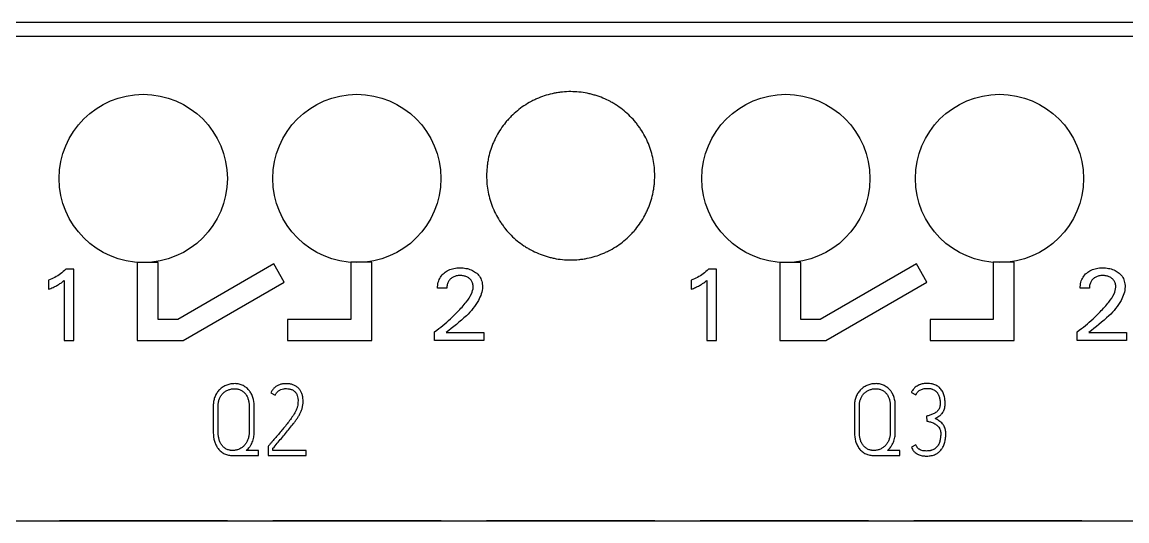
# Model space of a CAD drawing. Extents: x 0 to 420, y 0 to 297.
# Drawn here: x 111.87 to 138.15, y 159.65 to 171.51 of the extents above; entities that cross this region are included whole.
import ezdxf

# ---------------------------------------------------------------- set-up
doc = ezdxf.new("R2010")
doc.units = 0
doc.header["$LTSCALE"] = 23.1
doc.layers.add('10000_FRONT', color=7, linetype='CONTINUOUS')
doc.layers.add('10500_FRONT_LABELING', color=7, linetype='CONTINUOUS')

msp = doc.modelspace()

# ---------------------------------------------------------------- linework, layer by layer
at = {"layer": '10000_FRONT', "color": 7, "linetype": 'CONTINUOUS'}
for p, q in [((89.167, 171.506), (160.667, 171.506)), ((89.167, 171.173), (160.667, 171.173)), ((114.607, 165.793), (114.607, 163.939)), ((115.104, 165.793), (114.607, 165.793)), ((115.104, 164.44), (115.104, 165.793)), ((117.854, 165.757), (115.57, 164.44)), ((118.104, 165.324), (117.854, 165.757)), ((119.685, 165.799), (119.685, 164.439)), ((120.185, 165.799), (119.685, 165.799)), ((120.185, 163.939), (120.185, 165.799)), ((129.891, 165.793), (129.891, 163.939)), ((130.388, 165.793), (129.891, 165.793)), ((130.388, 164.44), (130.388, 165.793)), ((133.139, 165.757), (130.854, 164.44)), ((133.388, 165.324), (133.139, 165.757)), ((134.969, 165.799), (134.969, 164.439)), ((135.469, 165.799), (134.969, 165.799)), ((135.469, 163.939), (135.469, 165.799)), ((115.702, 163.939), (118.104, 165.324)), ((130.986, 163.939), (133.388, 165.324)), ((115.57, 164.44), (115.104, 164.44)), ((118.185, 164.439), (118.185, 163.939)), ((119.685, 164.439), (118.185, 164.439)), ((130.854, 164.44), (130.388, 164.44)), ((133.469, 164.439), (133.469, 163.939)), ((134.969, 164.439), (133.469, 164.439)), ((114.607, 163.939), (115.702, 163.939)), ((118.185, 163.939), (120.185, 163.939)), ((129.891, 163.939), (130.986, 163.939)), ((133.469, 163.939), (135.469, 163.939)), ((89.167, 159.654), (160.667, 159.654)), ((112.755, 159.651), (112.757, 159.654)), ((116.758, 159.651), (112.755, 159.651)), ((116.757, 159.654), (116.758, 159.651)), ((117.835, 159.651), (117.837, 159.654)), ((121.838, 159.651), (117.835, 159.651)), ((121.837, 159.654), (121.838, 159.651)), ((122.915, 159.651), (122.917, 159.654)), ((126.918, 159.651), (122.915, 159.651)), ((126.917, 159.654), (126.918, 159.651)), ((127.995, 159.651), (127.997, 159.654)), ((131.998, 159.651), (127.995, 159.651)), ((131.997, 159.654), (131.998, 159.651)), ((133.075, 159.651), (133.077, 159.654)), ((137.078, 159.651), (133.075, 159.651)), ((137.077, 159.654), (137.078, 159.651))]:
    msp.add_line(p, q, dxfattribs=at)
for centre in [(114.751, 167.79), (119.831, 167.79), (130.035, 167.79), (135.115, 167.79)]:
    msp.add_circle(centre, 2, dxfattribs=at)
for points, knots in [([(126.917, 167.854), (126.917, 167.92), (126.913, 167.985), (126.901, 168.115), (126.891, 168.179), (126.866, 168.307), (126.85, 168.37), (126.822, 168.464), (126.811, 168.495), (126.789, 168.557), (126.777, 168.588), (126.74, 168.679), (126.684, 168.797), (126.617, 168.908), (126.563, 168.99), (126.544, 169.017), (126.505, 169.069), (126.485, 169.095), (126.422, 169.172), (126.378, 169.22), (126.24, 169.359), (126.139, 169.442), (126.003, 169.533), (125.975, 169.551), (125.918, 169.585), (125.89, 169.601), (125.803, 169.648), (125.744, 169.676), (125.624, 169.726), (125.562, 169.748), (125.468, 169.776), (125.437, 169.785), (125.373, 169.801), (125.341, 169.808), (125.244, 169.828), (125.114, 169.847), (124.984, 169.853), (124.853, 169.854), (124.788, 169.851), (124.689, 169.841), (124.656, 169.837), (124.591, 169.827), (124.559, 169.822), (124.463, 169.802), (124.399, 169.787), (124.274, 169.749), (124.213, 169.727), (124.122, 169.689), (124.092, 169.676), (124.047, 169.655), (124.032, 169.648), (124.003, 169.633), (123.93, 169.595), (123.86, 169.553), (123.697, 169.444), (123.596, 169.361), (123.479, 169.245), (123.457, 169.221), (123.413, 169.172), (123.391, 169.147), (123.329, 169.072), (123.29, 169.019), (123.218, 168.911), (123.184, 168.855), (123.138, 168.768), (123.123, 168.739), (123.095, 168.679), (123.081, 168.649), (123.044, 168.559), (123, 168.436), (122.968, 168.309), (122.949, 168.213), (122.943, 168.181), (122.934, 168.116), (122.93, 168.084), (122.92, 167.985), (122.917, 167.92), (122.917, 167.854)], [0, 0, 0, 0, 0.03125, 0.03125, 0.0625, 0.0625, 0.09375, 0.09375, 0.109375, 0.109375, 0.125, 0.125, 0.15625, 0.1875, 0.1875, 0.203125, 0.203125, 0.21875, 0.21875, 0.25, 0.25, 0.3125, 0.3125, 0.328125, 0.328125, 0.34375, 0.34375, 0.375, 0.375, 0.40625, 0.40625, 0.421875, 0.421875, 0.4375, 0.4375, 0.46875, 0.5, 0.5, 0.53125, 0.53125, 0.546875, 0.546875, 0.5625, 0.5625, 0.59375, 0.59375, 0.625, 0.625, 0.640625, 0.640625, 0.648438, 0.648438, 0.65625, 0.6875, 0.6875, 0.75, 0.75, 0.765625, 0.765625, 0.78125, 0.78125, 0.8125, 0.8125, 0.84375, 0.84375, 0.859375, 0.859375, 0.875, 0.875, 0.90625, 0.9375, 0.9375, 0.953125, 0.953125, 0.96875, 0.96875, 1, 1, 1, 1]), ([(122.917, 167.854), (122.917, 167.788), (122.92, 167.722), (122.933, 167.592), (122.942, 167.528), (122.968, 167.401), (122.983, 167.337), (123.012, 167.243), (123.022, 167.212), (123.044, 167.15), (123.056, 167.119), (123.094, 167.028), (123.149, 166.911), (123.216, 166.799), (123.27, 166.717), (123.289, 166.691), (123.328, 166.638), (123.348, 166.612), (123.411, 166.535), (123.455, 166.487), (123.593, 166.348), (123.694, 166.265), (123.817, 166.183), (123.831, 166.174), (123.858, 166.156), (123.872, 166.148), (123.915, 166.122), (123.943, 166.106), (124.03, 166.06), (124.089, 166.032), (124.209, 165.982), (124.271, 165.96), (124.365, 165.931), (124.396, 165.922), (124.46, 165.906), (124.493, 165.899), (124.59, 165.879), (124.719, 165.86), (124.85, 165.854), (124.98, 165.853), (125.046, 165.857), (125.144, 165.866), (125.177, 165.87), (125.242, 165.88), (125.274, 165.886), (125.371, 165.905), (125.434, 165.921), (125.559, 165.958), (125.62, 165.98), (125.711, 166.018), (125.741, 166.031), (125.786, 166.052), (125.801, 166.06), (125.83, 166.074), (125.903, 166.112), (125.974, 166.154), (126.136, 166.263), (126.237, 166.346), (126.354, 166.462), (126.377, 166.486), (126.421, 166.535), (126.442, 166.56), (126.504, 166.636), (126.543, 166.688), (126.615, 166.796), (126.649, 166.852), (126.695, 166.939), (126.71, 166.968), (126.738, 167.028), (126.752, 167.058), (126.789, 167.149), (126.833, 167.271), (126.865, 167.398), (126.884, 167.494), (126.89, 167.526), (126.9, 167.591), (126.904, 167.623), (126.913, 167.722), (126.917, 167.788), (126.917, 167.854)], [0, 0, 0, 0, 0.03125, 0.03125, 0.0625, 0.0625, 0.09375, 0.09375, 0.109375, 0.109375, 0.125, 0.125, 0.15625, 0.1875, 0.1875, 0.203125, 0.203125, 0.21875, 0.21875, 0.25, 0.25, 0.3125, 0.3125, 0.320312, 0.320312, 0.328125, 0.328125, 0.34375, 0.34375, 0.375, 0.375, 0.40625, 0.40625, 0.421875, 0.421875, 0.4375, 0.4375, 0.46875, 0.5, 0.5, 0.53125, 0.53125, 0.546875, 0.546875, 0.5625, 0.5625, 0.59375, 0.59375, 0.625, 0.625, 0.640625, 0.640625, 0.648438, 0.648438, 0.65625, 0.6875, 0.6875, 0.75, 0.75, 0.765625, 0.765625, 0.78125, 0.78125, 0.8125, 0.8125, 0.84375, 0.84375, 0.859375, 0.859375, 0.875, 0.875, 0.90625, 0.9375, 0.9375, 0.953125, 0.953125, 0.96875, 0.96875, 1, 1, 1, 1])]:
    msp.add_open_spline(points, degree=3, knots=knots, dxfattribs=at)
at = {"layer": '10500_FRONT_LABELING', "color": 7, "linetype": 'CONTINUOUS'}
for p, q in [((113.101, 165.631), (112.908, 165.631)), ((113.101, 163.94), (113.101, 165.631)), ((128.385, 165.631), (128.193, 165.631)), ((128.385, 163.94), (128.385, 165.631)), ((112.501, 165.369), (112.501, 165.157)), ((112.873, 165.368), (112.873, 163.94)), ((127.785, 165.369), (127.785, 165.157)), ((128.158, 165.368), (128.158, 163.94)), ((121.971, 165.181), (121.751, 165.181)), ((137.256, 165.181), (137.035, 165.181)), ((121.681, 163.94), (121.681, 164.144)), ((121.958, 164.126), (122.853, 164.126)), ((122.853, 164.126), (122.853, 163.94)), ((136.965, 163.94), (136.965, 164.144)), ((137.242, 164.126), (138.138, 164.126)), ((138.138, 164.126), (138.138, 163.94)), ((112.873, 163.94), (113.101, 163.94)), ((122.853, 163.94), (121.681, 163.94)), ((128.158, 163.94), (128.385, 163.94)), ((138.138, 163.94), (136.965, 163.94)), ((117.782, 162.694), (117.888, 162.639)), ((133.02, 162.706), (133.128, 162.651)), ((116.417, 162.39), (116.417, 161.746)), ((116.535, 161.746), (116.535, 162.39)), ((117.268, 162.39), (117.268, 161.76)), ((117.388, 161.76), (117.388, 162.39)), ((131.667, 162.39), (131.667, 161.746)), ((131.785, 161.746), (131.785, 162.39)), ((132.518, 162.39), (132.518, 161.76)), ((132.638, 161.76), (132.638, 162.39)), ((133.381, 162.14), (133.388, 162.022)), ((117.732, 161.437), (117.718, 161.42)), ((117.718, 161.42), (117.718, 161.204)), ((117.836, 161.321), (117.836, 161.378)), ((133.128, 161.456), (133.02, 161.406)), ((116.879, 161.204), (117.492, 161.204)), ((117.492, 161.324), (117.199, 161.324)), ((117.492, 161.204), (117.492, 161.324)), ((117.718, 161.204), (118.624, 161.204)), ((118.624, 161.321), (117.836, 161.321)), ((118.624, 161.204), (118.624, 161.321)), ((132.129, 161.204), (132.742, 161.204)), ((132.742, 161.324), (132.449, 161.324)), ((132.742, 161.204), (132.742, 161.324))]:
    msp.add_line(p, q, dxfattribs=at)
for points, knots in [([(112.908, 165.631), (112.869, 165.593), (112.786, 165.522), (112.649, 165.434), (112.551, 165.389), (112.501, 165.369)], [0, 0, 0, 0, 0.335376, 0.666733, 1, 1, 1, 1]), ([(121.751, 165.181), (121.75, 165.229), (121.76, 165.322), (121.813, 165.448), (121.9, 165.546), (122.011, 165.617), (122.142, 165.658), (122.283, 165.669), (122.423, 165.659), (122.551, 165.623), (122.662, 165.56), (122.752, 165.47), (122.808, 165.349), (122.833, 165.147), (122.722, 164.839), (122.412, 164.476), (122.113, 164.256), (121.958, 164.126)], [0, 0, 0, 0, 0.047634, 0.090966, 0.134024, 0.175852, 0.219839, 0.26854, 0.316048, 0.358805, 0.398874, 0.441275, 0.482994, 0.528552, 0.640457, 0.793497, 1, 1, 1, 1]), ([(128.193, 165.631), (128.153, 165.593), (128.071, 165.522), (127.934, 165.434), (127.836, 165.389), (127.785, 165.369)], [0, 0, 0, 0, 0.335376, 0.666733, 1, 1, 1, 1]), ([(137.035, 165.181), (137.035, 165.229), (137.045, 165.322), (137.097, 165.448), (137.185, 165.546), (137.295, 165.617), (137.426, 165.658), (137.568, 165.669), (137.708, 165.659), (137.836, 165.623), (137.946, 165.56), (138.037, 165.47), (138.092, 165.349), (138.117, 165.147), (138.007, 164.839), (137.696, 164.476), (137.397, 164.256), (137.242, 164.126)], [0, 0, 0, 0, 0.047634, 0.090966, 0.134024, 0.175852, 0.219839, 0.26854, 0.316048, 0.358805, 0.398874, 0.441275, 0.482994, 0.528552, 0.640457, 0.793497, 1, 1, 1, 1]), ([(112.501, 165.157), (112.536, 165.171), (112.602, 165.198), (112.692, 165.242), (112.757, 165.281), (112.804, 165.313), (112.838, 165.339), (112.861, 165.358), (112.873, 165.368)], [0, 0, 0, 0, 0.263331, 0.496838, 0.701719, 0.791454, 0.890837, 1, 1, 1, 1]), ([(121.681, 164.144), (121.747, 164.194), (121.875, 164.295), (122.057, 164.454), (122.247, 164.636), (122.421, 164.828), (122.555, 165.022), (122.605, 165.178), (122.592, 165.287), (122.561, 165.36), (122.509, 165.416), (122.444, 165.455), (122.368, 165.478), (122.284, 165.485), (122.198, 165.477), (122.12, 165.45), (122.055, 165.404), (122.006, 165.343), (121.977, 165.266), (121.971, 165.21), (121.971, 165.181)], [0, 0, 0, 0, 0.104116, 0.205085, 0.303144, 0.433178, 0.529839, 0.598022, 0.633057, 0.664801, 0.696393, 0.726886, 0.759247, 0.795227, 0.832181, 0.865789, 0.898315, 0.930542, 0.963549, 1, 1, 1, 1]), ([(127.785, 165.157), (127.82, 165.171), (127.886, 165.198), (127.977, 165.242), (128.042, 165.281), (128.088, 165.313), (128.122, 165.339), (128.146, 165.358), (128.158, 165.368)], [0, 0, 0, 0, 0.263331, 0.496838, 0.701719, 0.791454, 0.890837, 1, 1, 1, 1]), ([(136.965, 164.144), (137.031, 164.194), (137.16, 164.295), (137.342, 164.454), (137.531, 164.636), (137.705, 164.828), (137.84, 165.022), (137.89, 165.178), (137.876, 165.287), (137.845, 165.36), (137.793, 165.416), (137.728, 165.455), (137.652, 165.478), (137.568, 165.485), (137.483, 165.477), (137.404, 165.45), (137.339, 165.404), (137.29, 165.343), (137.261, 165.266), (137.255, 165.21), (137.256, 165.181)], [0, 0, 0, 0, 0.104116, 0.205085, 0.303144, 0.433178, 0.529839, 0.598022, 0.633057, 0.664801, 0.696393, 0.726886, 0.759247, 0.795227, 0.832181, 0.865789, 0.898315, 0.930542, 0.963549, 1, 1, 1, 1]), ([(117.388, 162.39), (117.388, 162.456), (117.38, 162.522), (117.354, 162.601), (117.348, 162.617), (117.335, 162.647), (117.328, 162.662), (117.312, 162.691), (117.303, 162.705), (117.289, 162.726), (117.284, 162.733), (117.274, 162.746), (117.269, 162.753), (117.241, 162.784), (117.217, 162.807), (117.177, 162.836), (117.163, 162.845), (117.134, 162.862), (117.119, 162.87), (117.073, 162.89), (117.041, 162.899), (116.992, 162.908), (116.975, 162.91), (116.942, 162.913), (116.925, 162.913), (116.892, 162.912), (116.875, 162.911), (116.841, 162.907), (116.825, 162.904), (116.776, 162.893), (116.745, 162.883), (116.699, 162.863), (116.684, 162.855), (116.655, 162.839), (116.641, 162.83), (116.614, 162.811), (116.6, 162.8), (116.582, 162.784), (116.575, 162.778), (116.563, 162.767), (116.557, 162.761), (116.529, 162.73), (116.509, 162.704), (116.483, 162.661), (116.475, 162.647), (116.461, 162.616), (116.454, 162.601), (116.443, 162.57), (116.438, 162.554), (116.43, 162.522), (116.427, 162.506), (116.421, 162.473), (116.42, 162.456), (116.417, 162.423), (116.417, 162.406), (116.417, 162.39)], [0, 0, 0, 0, 0.125, 0.125, 0.15625, 0.15625, 0.1875, 0.1875, 0.21875, 0.21875, 0.234375, 0.234375, 0.25, 0.25, 0.3125, 0.3125, 0.34375, 0.34375, 0.375, 0.375, 0.4375, 0.4375, 0.46875, 0.46875, 0.5, 0.5, 0.53125, 0.53125, 0.5625, 0.5625, 0.625, 0.625, 0.65625, 0.65625, 0.6875, 0.6875, 0.71875, 0.71875, 0.734375, 0.734375, 0.75, 0.75, 0.8125, 0.8125, 0.84375, 0.84375, 0.875, 0.875, 0.90625, 0.90625, 0.9375, 0.9375, 0.96875, 0.96875, 1, 1, 1, 1]), ([(116.535, 162.39), (116.535, 162.415), (116.536, 162.44), (116.543, 162.49), (116.549, 162.515), (116.562, 162.551), (116.567, 162.563), (116.578, 162.586), (116.583, 162.597), (116.596, 162.619), (116.603, 162.63), (116.618, 162.65), (116.626, 162.661), (116.652, 162.689), (116.671, 162.706), (116.702, 162.728), (116.713, 162.735), (116.735, 162.748), (116.747, 162.753), (116.782, 162.769), (116.806, 162.777), (116.843, 162.785), (116.856, 162.788), (116.881, 162.791), (116.894, 162.792), (116.919, 162.793), (116.932, 162.793), (116.958, 162.791), (116.97, 162.79), (117.008, 162.783), (117.032, 162.776), (117.067, 162.761), (117.079, 162.755), (117.101, 162.742), (117.112, 162.735), (117.142, 162.712), (117.161, 162.695), (117.194, 162.655), (117.207, 162.634), (117.225, 162.6), (117.23, 162.588), (117.239, 162.564), (117.244, 162.552), (117.254, 162.516), (117.26, 162.491), (117.266, 162.441), (117.268, 162.415), (117.268, 162.39)], [0, 0, 0, 0, 0.0625, 0.0625, 0.125, 0.125, 0.15625, 0.15625, 0.1875, 0.1875, 0.21875, 0.21875, 0.25, 0.25, 0.3125, 0.3125, 0.34375, 0.34375, 0.375, 0.375, 0.4375, 0.4375, 0.46875, 0.46875, 0.5, 0.5, 0.53125, 0.53125, 0.5625, 0.5625, 0.625, 0.625, 0.65625, 0.65625, 0.6875, 0.6875, 0.75, 0.75, 0.8125, 0.8125, 0.84375, 0.84375, 0.875, 0.875, 0.9375, 0.9375, 1, 1, 1, 1]), ([(117.888, 162.639), (117.897, 162.66), (117.909, 162.678), (117.929, 162.703), (117.937, 162.712), (117.953, 162.727), (117.969, 162.741), (117.987, 162.753), (118.006, 162.764), (118.016, 162.769), (118.046, 162.782), (118.067, 162.788), (118.1, 162.793), (118.111, 162.794), (118.133, 162.795), (118.144, 162.795), (118.176, 162.795), (118.198, 162.793), (118.231, 162.787), (118.241, 162.784), (118.262, 162.778), (118.273, 162.775), (118.293, 162.766), (118.303, 162.761), (118.322, 162.75), (118.331, 162.744), (118.348, 162.73), (118.356, 162.723), (118.367, 162.711), (118.371, 162.707), (118.377, 162.698), (118.381, 162.694), (118.39, 162.68), (118.396, 162.671), (118.405, 162.651), (118.41, 162.641), (118.421, 162.61), (118.425, 162.588), (118.43, 162.556), (118.431, 162.545), (118.432, 162.524), (118.433, 162.513), (118.432, 162.48), (118.431, 162.458), (118.426, 162.415), (118.422, 162.394), (118.414, 162.362), (118.411, 162.351), (118.405, 162.33), (118.402, 162.32), (118.391, 162.289), (118.382, 162.27), (118.362, 162.231), (118.351, 162.213), (118.329, 162.176), (118.317, 162.158), (118.281, 162.104), (118.256, 162.068), (118.205, 161.999), (118.178, 161.964), (118.125, 161.897), (118.097, 161.864), (118.042, 161.798), (118.014, 161.765), (117.958, 161.699), (117.93, 161.666), (117.874, 161.6), (117.845, 161.568), (117.803, 161.519), (117.789, 161.502), (117.761, 161.47), (117.746, 161.453), (117.732, 161.437)], [0, 0, 0, 0, 0.03125, 0.03125, 0.046875, 0.046875, 0.0625, 0.078125, 0.078125, 0.09375, 0.09375, 0.125, 0.125, 0.140625, 0.140625, 0.15625, 0.15625, 0.1875, 0.1875, 0.203125, 0.203125, 0.21875, 0.21875, 0.234375, 0.234375, 0.25, 0.25, 0.265625, 0.265625, 0.273438, 0.273438, 0.28125, 0.28125, 0.296875, 0.296875, 0.3125, 0.3125, 0.34375, 0.34375, 0.359375, 0.359375, 0.375, 0.375, 0.40625, 0.40625, 0.4375, 0.4375, 0.453125, 0.453125, 0.46875, 0.46875, 0.5, 0.5, 0.53125, 0.53125, 0.5625, 0.5625, 0.625, 0.625, 0.6875, 0.6875, 0.75, 0.75, 0.8125, 0.8125, 0.875, 0.875, 0.9375, 0.9375, 0.96875, 0.96875, 1, 1, 1, 1]), ([(117.836, 161.378), (117.869, 161.417), (117.902, 161.456), (117.968, 161.534), (118.002, 161.573), (118.068, 161.651), (118.101, 161.69), (118.167, 161.769), (118.199, 161.808), (118.264, 161.887), (118.296, 161.927), (118.342, 161.988), (118.357, 162.009), (118.387, 162.051), (118.402, 162.072), (118.43, 162.115), (118.444, 162.136), (118.47, 162.181), (118.482, 162.203), (118.498, 162.238), (118.503, 162.25), (118.513, 162.273), (118.517, 162.285), (118.529, 162.322), (118.535, 162.347), (118.545, 162.398), (118.549, 162.423), (118.553, 162.474), (118.553, 162.499), (118.551, 162.551), (118.549, 162.576), (118.54, 162.627), (118.534, 162.652), (118.52, 162.689), (118.515, 162.701), (118.504, 162.724), (118.497, 162.735), (118.484, 162.757), (118.476, 162.767), (118.46, 162.787), (118.451, 162.796), (118.433, 162.815), (118.423, 162.824), (118.403, 162.84), (118.393, 162.847), (118.371, 162.86), (118.359, 162.866), (118.336, 162.876), (118.324, 162.881), (118.287, 162.894), (118.262, 162.901), (118.224, 162.908), (118.212, 162.909), (118.186, 162.912), (118.173, 162.912), (118.134, 162.913), (118.108, 162.913), (118.07, 162.908), (118.057, 162.906), (118.032, 162.901), (118.019, 162.898), (117.982, 162.886), (117.959, 162.876), (117.925, 162.856), (117.914, 162.849), (117.893, 162.834), (117.873, 162.818), (117.855, 162.8), (117.837, 162.781), (117.829, 162.771), (117.806, 162.74), (117.793, 162.717), (117.782, 162.694)], [0, 0, 0, 0, 0.0625, 0.0625, 0.125, 0.125, 0.1875, 0.1875, 0.25, 0.25, 0.3125, 0.3125, 0.34375, 0.34375, 0.375, 0.375, 0.40625, 0.40625, 0.4375, 0.4375, 0.453125, 0.453125, 0.46875, 0.46875, 0.5, 0.5, 0.53125, 0.53125, 0.5625, 0.5625, 0.59375, 0.59375, 0.625, 0.625, 0.640625, 0.640625, 0.65625, 0.65625, 0.671875, 0.671875, 0.6875, 0.6875, 0.703125, 0.703125, 0.71875, 0.71875, 0.734375, 0.734375, 0.75, 0.75, 0.78125, 0.78125, 0.796875, 0.796875, 0.8125, 0.8125, 0.84375, 0.84375, 0.859375, 0.859375, 0.875, 0.875, 0.90625, 0.90625, 0.921875, 0.921875, 0.9375, 0.953125, 0.953125, 0.96875, 0.96875, 1, 1, 1, 1]), ([(132.638, 162.39), (132.638, 162.456), (132.63, 162.522), (132.604, 162.601), (132.598, 162.617), (132.585, 162.647), (132.578, 162.662), (132.562, 162.691), (132.553, 162.705), (132.539, 162.726), (132.534, 162.733), (132.524, 162.746), (132.519, 162.753), (132.491, 162.784), (132.467, 162.807), (132.427, 162.836), (132.413, 162.845), (132.384, 162.862), (132.369, 162.87), (132.323, 162.89), (132.291, 162.899), (132.242, 162.908), (132.225, 162.91), (132.192, 162.913), (132.175, 162.913), (132.142, 162.912), (132.125, 162.911), (132.091, 162.907), (132.075, 162.904), (132.026, 162.893), (131.995, 162.883), (131.949, 162.863), (131.934, 162.855), (131.905, 162.839), (131.891, 162.83), (131.864, 162.811), (131.85, 162.8), (131.832, 162.784), (131.825, 162.778), (131.813, 162.767), (131.807, 162.761), (131.779, 162.73), (131.759, 162.704), (131.733, 162.661), (131.725, 162.647), (131.711, 162.616), (131.704, 162.601), (131.693, 162.57), (131.688, 162.554), (131.68, 162.522), (131.677, 162.506), (131.671, 162.473), (131.67, 162.456), (131.667, 162.423), (131.667, 162.406), (131.667, 162.39)], [0, 0, 0, 0, 0.125, 0.125, 0.15625, 0.15625, 0.1875, 0.1875, 0.21875, 0.21875, 0.234375, 0.234375, 0.25, 0.25, 0.3125, 0.3125, 0.34375, 0.34375, 0.375, 0.375, 0.4375, 0.4375, 0.46875, 0.46875, 0.5, 0.5, 0.53125, 0.53125, 0.5625, 0.5625, 0.625, 0.625, 0.65625, 0.65625, 0.6875, 0.6875, 0.71875, 0.71875, 0.734375, 0.734375, 0.75, 0.75, 0.8125, 0.8125, 0.84375, 0.84375, 0.875, 0.875, 0.90625, 0.90625, 0.9375, 0.9375, 0.96875, 0.96875, 1, 1, 1, 1]), ([(131.785, 162.39), (131.785, 162.415), (131.786, 162.44), (131.793, 162.49), (131.799, 162.515), (131.812, 162.551), (131.817, 162.563), (131.828, 162.586), (131.833, 162.597), (131.846, 162.619), (131.853, 162.63), (131.868, 162.65), (131.876, 162.661), (131.902, 162.689), (131.921, 162.706), (131.952, 162.728), (131.963, 162.735), (131.985, 162.748), (131.997, 162.753), (132.032, 162.769), (132.056, 162.777), (132.093, 162.785), (132.106, 162.788), (132.131, 162.791), (132.144, 162.792), (132.169, 162.793), (132.182, 162.793), (132.208, 162.791), (132.22, 162.79), (132.258, 162.783), (132.282, 162.776), (132.317, 162.761), (132.329, 162.755), (132.351, 162.742), (132.362, 162.735), (132.392, 162.712), (132.411, 162.695), (132.444, 162.655), (132.457, 162.634), (132.475, 162.6), (132.48, 162.588), (132.489, 162.564), (132.494, 162.552), (132.504, 162.516), (132.51, 162.491), (132.516, 162.441), (132.518, 162.415), (132.518, 162.39)], [0, 0, 0, 0, 0.0625, 0.0625, 0.125, 0.125, 0.15625, 0.15625, 0.1875, 0.1875, 0.21875, 0.21875, 0.25, 0.25, 0.3125, 0.3125, 0.34375, 0.34375, 0.375, 0.375, 0.4375, 0.4375, 0.46875, 0.46875, 0.5, 0.5, 0.53125, 0.53125, 0.5625, 0.5625, 0.625, 0.625, 0.65625, 0.65625, 0.6875, 0.6875, 0.75, 0.75, 0.8125, 0.8125, 0.84375, 0.84375, 0.875, 0.875, 0.9375, 0.9375, 1, 1, 1, 1]), ([(133.584, 162.085), (133.599, 162.093), (133.614, 162.101), (133.643, 162.118), (133.658, 162.127), (133.679, 162.141), (133.686, 162.146), (133.699, 162.156), (133.706, 162.161), (133.719, 162.173), (133.725, 162.178), (133.737, 162.191), (133.743, 162.197), (133.76, 162.217), (133.77, 162.231), (133.783, 162.253), (133.787, 162.26), (133.794, 162.276), (133.798, 162.284), (133.807, 162.308), (133.812, 162.324), (133.819, 162.358), (133.821, 162.375), (133.824, 162.409), (133.824, 162.426), (133.824, 162.46), (133.823, 162.477), (133.82, 162.528), (133.815, 162.562), (133.804, 162.613), (133.8, 162.629), (133.79, 162.662), (133.777, 162.694), (133.762, 162.724), (133.744, 162.754), (133.734, 162.768), (133.712, 162.795), (133.7, 162.807), (133.682, 162.824), (133.675, 162.83), (133.662, 162.841), (133.655, 162.846), (133.619, 162.87), (133.588, 162.884), (133.546, 162.898), (133.538, 162.9), (133.521, 162.904), (133.496, 162.91), (133.454, 162.916), (133.42, 162.918), (133.385, 162.918), (133.368, 162.917), (133.316, 162.914), (133.283, 162.908), (133.242, 162.896), (133.234, 162.894), (133.217, 162.888), (133.209, 162.885), (133.186, 162.874), (133.155, 162.858), (133.127, 162.838), (133.107, 162.822), (133.1, 162.816), (133.088, 162.804), (133.082, 162.798), (133.065, 162.779), (133.054, 162.765), (133.04, 162.744), (133.036, 162.736), (133.027, 162.721), (133.024, 162.713), (133.02, 162.706)], [0, 0, 0, 0, 0.03125, 0.03125, 0.0625, 0.0625, 0.078125, 0.078125, 0.09375, 0.09375, 0.109375, 0.109375, 0.125, 0.125, 0.15625, 0.15625, 0.171875, 0.171875, 0.1875, 0.1875, 0.21875, 0.21875, 0.25, 0.25, 0.28125, 0.28125, 0.3125, 0.3125, 0.375, 0.375, 0.40625, 0.40625, 0.4375, 0.46875, 0.46875, 0.5, 0.5, 0.53125, 0.53125, 0.546875, 0.546875, 0.5625, 0.5625, 0.625, 0.625, 0.640625, 0.640625, 0.65625, 0.6875, 0.71875, 0.71875, 0.75, 0.75, 0.8125, 0.8125, 0.828125, 0.828125, 0.84375, 0.84375, 0.875, 0.90625, 0.90625, 0.921875, 0.921875, 0.9375, 0.9375, 0.96875, 0.96875, 0.984375, 0.984375, 1, 1, 1, 1]), ([(133.128, 162.651), (133.135, 162.664), (133.142, 162.676), (133.157, 162.699), (133.166, 162.71), (133.186, 162.73), (133.196, 162.739), (133.219, 162.756), (133.231, 162.763), (133.256, 162.775), (133.27, 162.78), (133.297, 162.789), (133.311, 162.792), (133.338, 162.796), (133.352, 162.798), (133.381, 162.8), (133.395, 162.8), (133.437, 162.799), (133.465, 162.796), (133.499, 162.788), (133.506, 162.786), (133.52, 162.782), (133.526, 162.779), (133.546, 162.771), (133.558, 162.765), (133.576, 162.754), (133.582, 162.749), (133.593, 162.741), (133.599, 162.736), (133.614, 162.722), (133.623, 162.711), (133.637, 162.695), (133.641, 162.689), (133.649, 162.677), (133.66, 162.659), (133.669, 162.64), (133.679, 162.614), (133.684, 162.601), (133.691, 162.574), (133.694, 162.56), (133.701, 162.518), (133.703, 162.491), (133.704, 162.448), (133.704, 162.434), (133.703, 162.406), (133.702, 162.392), (133.697, 162.364), (133.694, 162.351), (133.684, 162.324), (133.678, 162.312), (133.666, 162.294), (133.662, 162.288), (133.654, 162.277), (133.649, 162.271), (133.635, 162.256), (133.625, 162.246), (133.603, 162.228), (133.591, 162.22), (133.567, 162.206), (133.555, 162.199), (133.529, 162.187), (133.516, 162.182), (133.489, 162.173), (133.476, 162.169), (133.435, 162.156), (133.408, 162.147), (133.381, 162.14)], [0, 0, 0, 0, 0.03125, 0.03125, 0.0625, 0.0625, 0.09375, 0.09375, 0.125, 0.125, 0.15625, 0.15625, 0.1875, 0.1875, 0.21875, 0.21875, 0.25, 0.25, 0.3125, 0.3125, 0.328125, 0.328125, 0.34375, 0.34375, 0.375, 0.375, 0.390625, 0.390625, 0.40625, 0.40625, 0.4375, 0.4375, 0.453125, 0.453125, 0.46875, 0.5, 0.5, 0.53125, 0.53125, 0.5625, 0.5625, 0.625, 0.625, 0.65625, 0.65625, 0.6875, 0.6875, 0.71875, 0.71875, 0.75, 0.75, 0.765625, 0.765625, 0.78125, 0.78125, 0.8125, 0.8125, 0.84375, 0.84375, 0.875, 0.875, 0.90625, 0.90625, 0.9375, 0.9375, 1, 1, 1, 1]), ([(133.02, 161.406), (133.027, 161.39), (133.035, 161.374), (133.053, 161.343), (133.063, 161.328), (133.079, 161.307), (133.085, 161.301), (133.098, 161.288), (133.104, 161.282), (133.125, 161.264), (133.139, 161.254), (133.162, 161.24), (133.17, 161.236), (133.186, 161.228), (133.194, 161.225), (133.219, 161.215), (133.236, 161.209), (133.271, 161.2), (133.288, 161.197), (133.315, 161.194), (133.324, 161.194), (133.342, 161.193), (133.351, 161.192), (133.396, 161.191), (133.431, 161.193), (133.484, 161.2), (133.502, 161.204), (133.536, 161.213), (133.554, 161.218), (133.587, 161.231), (133.604, 161.239), (133.627, 161.252), (133.635, 161.256), (133.65, 161.266), (133.657, 161.272), (133.693, 161.299), (133.718, 161.325), (133.745, 161.361), (133.75, 161.368), (133.759, 161.384), (133.773, 161.407), (133.785, 161.431), (133.798, 161.464), (133.804, 161.481), (133.814, 161.516), (133.819, 161.533), (133.829, 161.586), (133.834, 161.621), (133.838, 161.674), (133.838, 161.692), (133.838, 161.728), (133.838, 161.746), (133.835, 161.782), (133.833, 161.8), (133.827, 161.826), (133.825, 161.835), (133.819, 161.852), (133.817, 161.86), (133.807, 161.885), (133.799, 161.902), (133.786, 161.925), (133.781, 161.933), (133.77, 161.947), (133.765, 161.954), (133.747, 161.975), (133.735, 161.987), (133.707, 162.01), (133.692, 162.021), (133.662, 162.041), (133.647, 162.05), (133.615, 162.068), (133.6, 162.077), (133.584, 162.085)], [0, 0, 0, 0, 0.03125, 0.03125, 0.0625, 0.0625, 0.078125, 0.078125, 0.09375, 0.09375, 0.125, 0.125, 0.140625, 0.140625, 0.15625, 0.15625, 0.1875, 0.1875, 0.21875, 0.21875, 0.234375, 0.234375, 0.25, 0.25, 0.3125, 0.3125, 0.34375, 0.34375, 0.375, 0.375, 0.40625, 0.40625, 0.421875, 0.421875, 0.4375, 0.4375, 0.5, 0.5, 0.515625, 0.515625, 0.53125, 0.5625, 0.5625, 0.59375, 0.59375, 0.625, 0.625, 0.6875, 0.6875, 0.71875, 0.71875, 0.75, 0.75, 0.78125, 0.78125, 0.796875, 0.796875, 0.8125, 0.8125, 0.84375, 0.84375, 0.859375, 0.859375, 0.875, 0.875, 0.90625, 0.90625, 0.9375, 0.9375, 0.96875, 0.96875, 1, 1, 1, 1]), ([(133.388, 162.022), (133.417, 162.017), (133.445, 162.01), (133.501, 161.994), (133.529, 161.985), (133.568, 161.966), (133.581, 161.958), (133.606, 161.942), (133.618, 161.934), (133.64, 161.915), (133.65, 161.904), (133.669, 161.881), (133.678, 161.869), (133.689, 161.851), (133.692, 161.844), (133.699, 161.831), (133.701, 161.824), (133.709, 161.803), (133.712, 161.789), (133.717, 161.76), (133.718, 161.745), (133.718, 161.716), (133.718, 161.701), (133.716, 161.657), (133.713, 161.628), (133.705, 161.585), (133.702, 161.571), (133.696, 161.542), (133.692, 161.528), (133.677, 161.486), (133.665, 161.459), (133.64, 161.422), (133.631, 161.411), (133.611, 161.389), (133.6, 161.38), (133.582, 161.366), (133.576, 161.362), (133.564, 161.354), (133.557, 161.351), (133.537, 161.341), (133.524, 161.336), (133.503, 161.329), (133.495, 161.327), (133.481, 161.323), (133.459, 161.318), (133.423, 161.313), (133.394, 161.312), (133.364, 161.312), (133.349, 161.312), (133.32, 161.315), (133.305, 161.317), (133.277, 161.323), (133.262, 161.327), (133.235, 161.337), (133.222, 161.344), (133.203, 161.357), (133.197, 161.361), (133.186, 161.371), (133.181, 161.376), (133.171, 161.387), (133.166, 161.392), (133.157, 161.404), (133.153, 161.41), (133.141, 161.429), (133.134, 161.442), (133.128, 161.456)], [0, 0, 0, 0, 0.0625, 0.0625, 0.125, 0.125, 0.15625, 0.15625, 0.1875, 0.1875, 0.21875, 0.21875, 0.25, 0.25, 0.265625, 0.265625, 0.28125, 0.28125, 0.3125, 0.3125, 0.34375, 0.34375, 0.375, 0.375, 0.4375, 0.4375, 0.46875, 0.46875, 0.5, 0.5, 0.5625, 0.5625, 0.59375, 0.59375, 0.625, 0.625, 0.640625, 0.640625, 0.65625, 0.65625, 0.6875, 0.6875, 0.703125, 0.703125, 0.71875, 0.75, 0.78125, 0.78125, 0.8125, 0.8125, 0.84375, 0.84375, 0.875, 0.875, 0.90625, 0.90625, 0.921875, 0.921875, 0.9375, 0.9375, 0.953125, 0.953125, 0.96875, 0.96875, 1, 1, 1, 1]), ([(116.417, 161.746), (116.417, 161.679), (116.424, 161.613), (116.448, 161.533), (116.453, 161.517), (116.465, 161.486), (116.472, 161.471), (116.486, 161.441), (116.494, 161.427), (116.507, 161.405), (116.512, 161.398), (116.521, 161.384), (116.526, 161.378), (116.551, 161.344), (116.574, 161.32), (116.613, 161.288), (116.626, 161.278), (116.655, 161.26), (116.684, 161.244), (116.715, 161.232), (116.746, 161.221), (116.763, 161.217), (116.812, 161.207), (116.845, 161.204), (116.879, 161.204)], [0, 0, 0, 0, 0.25, 0.25, 0.3125, 0.3125, 0.375, 0.375, 0.4375, 0.4375, 0.46875, 0.46875, 0.5, 0.5, 0.625, 0.625, 0.6875, 0.6875, 0.75, 0.8125, 0.8125, 0.875, 0.875, 1, 1, 1, 1]), ([(117.268, 161.76), (117.268, 161.734), (117.266, 161.707), (117.261, 161.668), (117.259, 161.655), (117.253, 161.63), (117.249, 161.617), (117.237, 161.579), (117.227, 161.555), (117.209, 161.52), (117.202, 161.509), (117.188, 161.487), (117.18, 161.476), (117.155, 161.445), (117.137, 161.426), (117.106, 161.401), (117.096, 161.394), (117.074, 161.379), (117.062, 161.372), (117.027, 161.354), (117.002, 161.345), (116.964, 161.334), (116.951, 161.331), (116.925, 161.327), (116.912, 161.325), (116.886, 161.324), (116.873, 161.324), (116.853, 161.325), (116.846, 161.325), (116.833, 161.326), (116.826, 161.327), (116.794, 161.333), (116.769, 161.34), (116.732, 161.356), (116.721, 161.362), (116.698, 161.376), (116.676, 161.391), (116.657, 161.409), (116.638, 161.427), (116.63, 161.438), (116.605, 161.469), (116.592, 161.491), (116.574, 161.527), (116.569, 161.54), (116.56, 161.564), (116.557, 161.577), (116.546, 161.615), (116.542, 161.641), (116.536, 161.693), (116.535, 161.719), (116.535, 161.746)], [0, 0, 0, 0, 0.0625, 0.0625, 0.09375, 0.09375, 0.125, 0.125, 0.1875, 0.1875, 0.21875, 0.21875, 0.25, 0.25, 0.3125, 0.3125, 0.34375, 0.34375, 0.375, 0.375, 0.4375, 0.4375, 0.46875, 0.46875, 0.5, 0.5, 0.53125, 0.53125, 0.546875, 0.546875, 0.5625, 0.5625, 0.625, 0.625, 0.65625, 0.65625, 0.6875, 0.71875, 0.71875, 0.75, 0.75, 0.8125, 0.8125, 0.84375, 0.84375, 0.875, 0.875, 0.9375, 0.9375, 1, 1, 1, 1]), ([(117.199, 161.324), (117.215, 161.337), (117.23, 161.351), (117.258, 161.381), (117.271, 161.397), (117.289, 161.422), (117.294, 161.43), (117.305, 161.447), (117.311, 161.456), (117.326, 161.483), (117.335, 161.501), (117.351, 161.539), (117.358, 161.558), (117.37, 161.597), (117.374, 161.617), (117.385, 161.678), (117.388, 161.719), (117.388, 161.76)], [0, 0, 0, 0, 0.125, 0.125, 0.25, 0.25, 0.3125, 0.3125, 0.375, 0.375, 0.5, 0.5, 0.625, 0.625, 0.75, 0.75, 1, 1, 1, 1]), ([(131.667, 161.746), (131.667, 161.679), (131.674, 161.613), (131.698, 161.533), (131.703, 161.517), (131.715, 161.486), (131.722, 161.471), (131.736, 161.441), (131.744, 161.427), (131.757, 161.405), (131.762, 161.398), (131.771, 161.384), (131.776, 161.378), (131.801, 161.344), (131.824, 161.32), (131.863, 161.288), (131.876, 161.278), (131.905, 161.26), (131.934, 161.244), (131.965, 161.232), (131.996, 161.221), (132.013, 161.217), (132.062, 161.207), (132.095, 161.204), (132.129, 161.204)], [0, 0, 0, 0, 0.25, 0.25, 0.3125, 0.3125, 0.375, 0.375, 0.4375, 0.4375, 0.46875, 0.46875, 0.5, 0.5, 0.625, 0.625, 0.6875, 0.6875, 0.75, 0.8125, 0.8125, 0.875, 0.875, 1, 1, 1, 1]), ([(132.518, 161.76), (132.518, 161.734), (132.516, 161.707), (132.511, 161.668), (132.509, 161.655), (132.503, 161.63), (132.499, 161.617), (132.487, 161.579), (132.477, 161.555), (132.459, 161.52), (132.452, 161.509), (132.438, 161.487), (132.43, 161.476), (132.405, 161.445), (132.387, 161.426), (132.356, 161.401), (132.346, 161.394), (132.324, 161.379), (132.312, 161.372), (132.277, 161.354), (132.252, 161.345), (132.214, 161.334), (132.201, 161.331), (132.175, 161.327), (132.162, 161.325), (132.136, 161.324), (132.123, 161.324), (132.103, 161.325), (132.096, 161.325), (132.083, 161.326), (132.076, 161.327), (132.044, 161.333), (132.019, 161.34), (131.982, 161.356), (131.971, 161.362), (131.948, 161.376), (131.926, 161.391), (131.907, 161.409), (131.888, 161.427), (131.88, 161.438), (131.855, 161.469), (131.842, 161.491), (131.824, 161.527), (131.819, 161.54), (131.81, 161.564), (131.807, 161.577), (131.796, 161.615), (131.792, 161.641), (131.786, 161.693), (131.785, 161.719), (131.785, 161.746)], [0, 0, 0, 0, 0.0625, 0.0625, 0.09375, 0.09375, 0.125, 0.125, 0.1875, 0.1875, 0.21875, 0.21875, 0.25, 0.25, 0.3125, 0.3125, 0.34375, 0.34375, 0.375, 0.375, 0.4375, 0.4375, 0.46875, 0.46875, 0.5, 0.5, 0.53125, 0.53125, 0.546875, 0.546875, 0.5625, 0.5625, 0.625, 0.625, 0.65625, 0.65625, 0.6875, 0.71875, 0.71875, 0.75, 0.75, 0.8125, 0.8125, 0.84375, 0.84375, 0.875, 0.875, 0.9375, 0.9375, 1, 1, 1, 1]), ([(132.449, 161.324), (132.465, 161.337), (132.48, 161.351), (132.508, 161.381), (132.521, 161.397), (132.539, 161.422), (132.544, 161.43), (132.555, 161.447), (132.561, 161.456), (132.576, 161.483), (132.585, 161.501), (132.601, 161.539), (132.608, 161.558), (132.62, 161.597), (132.624, 161.617), (132.635, 161.678), (132.638, 161.719), (132.638, 161.76)], [0, 0, 0, 0, 0.125, 0.125, 0.25, 0.25, 0.3125, 0.3125, 0.375, 0.375, 0.5, 0.5, 0.625, 0.625, 0.75, 0.75, 1, 1, 1, 1])]:
    msp.add_open_spline(points, degree=3, knots=knots, dxfattribs=at)

doc.saveas('drawing.dxf')
